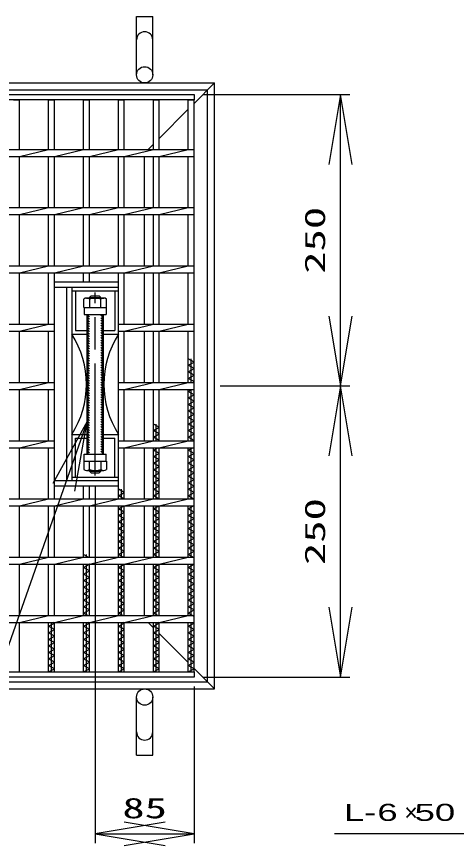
# Model space of a CAD drawing. Units: millimetres at full size, sheet at 1:8. Extents: x -1456 to 1389, y -1026 to 839.
# Drawn here: x -644 to -266, y -276 to 436 of the extents above; entities that cross this region are included whole.
import ezdxf
from ezdxf.enums import TextEntityAlignment as Align

# ---------------------------------------------------------------- set-up
doc = ezdxf.new("R2010")
doc.units = ezdxf.units.MM
doc.header["$LTSCALE"] = 8
doc.linetypes.add('CHAIN', pattern=[18.5, 12, -1.5, 3.5, -1.5])
doc.linetypes.add('DASHED', pattern=[7.5, 6, -1.5])
for name, color, linetype, lineweight in [('16', 3, 'Continuous', 25), ('17', 2, 'Continuous', 25), ('19', 6, 'Continuous', 25), ('22', 4, 'Continuous', 25)]:
    doc.layers.add(name, color=color, linetype=linetype, lineweight=lineweight)
doc.styles.add('ベクトル', font='')
doc.styles.add('ＭＳ ゴシック', font='')
doc.styles.get('ベクトル').set_extended_font_data('ベクトル')
doc.styles.get('ＭＳ ゴシック').set_extended_font_data('MS Gothic')

# ---------------------------------------------------------------- blocks, each defined once
blk = doc.blocks.new('open_arrow')
at = {"color": 0, "linetype": 'Continuous', "lineweight": -2}
blk.add_lwpolyline([(7.5, 1.25), (0, 0), (7.5, -1.25)], dxfattribs=at)

msp = doc.modelspace()

# ---------------------------------------------------------------- hatches: boundary and pattern name
at = {"layer": '17', "lineweight": 13}
h = msp.add_hatch(dxfattribs=at)
h.set_pattern_fill('USER', style=0, pattern_type=2)
h.set_pattern_definition([(135, (-114.1, 171.275), (-1.06066, -1.06066), [])])
h.paths.add_polyline_path([(-583, 59.923), (-583, 179.923), (-581, 179.923), (-581, 59.923)])
h = msp.add_hatch(dxfattribs=at)
h.set_pattern_fill('USER', style=0, pattern_type=2)
h.set_pattern_definition([(135, (-107.1, 171.275), (-1.06066, -1.06066), [])])
h.paths.add_polyline_path([(-571, 59.923), (-571, 179.923), (-569, 179.923), (-569, 59.923)])

# ---------------------------------------------------------------- linework, layer by layer
at = {"layer": '16'}
for p, q in [((-976, 368.5), (-491, 368.5)), ((-491, 364), (-976, 364)), ((-646, 364), (-641, 364)), ((-641, 321.5), (-641, 364)), ((-616, 321.5), (-616, 364)), ((-616, 364), (-611, 364)), ((-611, 321.5), (-611, 364)), ((-586, 321.5), (-586, 364)), ((-586, 364), (-581, 364)), ((-581, 321.5), (-581, 364)), ((-556, 321.5), (-556, 364)), ((-556, 364), (-551, 364)), ((-551, 321.5), (-551, 364)), ((-526, 321.5), (-526, 364)), ((-526, 364), (-521, 364)), ((-521, 321.5), (-521, 364)), ((-496, 321.5), (-496, 364)), ((-496, 364), (-491, 364)), ((-491, 368.5), (-491, 364)), ((-491, -127), (-491, 364)), ((-976, 321.5), (-491, 321.5)), ((-641, 315.5), (-616, 321.5)), ((-611, 315.5), (-586, 321.5)), ((-581, 315.5), (-556, 321.5)), ((-551, 315.5), (-526, 321.5)), ((-521, 315.5), (-496, 321.5)), ((-491, 315.5), (-491, 321.5)), ((-976, 315.5), (-491, 315.5)), ((-641, 271.5), (-641, 315.5)), ((-616, 271.5), (-616, 315.5)), ((-611, 271.5), (-611, 315.5)), ((-586, 271.5), (-586, 315.5)), ((-581, 271.5), (-581, 315.5)), ((-556, 271.5), (-556, 315.5)), ((-551, 271.5), (-551, 315.5)), ((-526, 271.5), (-526, 315.5)), ((-521, 271.5), (-521, 315.5)), ((-496, 271.5), (-496, 315.5)), ((-976, 271.5), (-491, 271.5)), ((-641, 265.5), (-616, 271.5)), ((-611, 265.5), (-586, 271.5)), ((-581, 265.5), (-556, 271.5)), ((-551, 265.5), (-526, 271.5)), ((-521, 265.5), (-496, 271.5)), ((-491, 265.5), (-491, 271.5)), ((-976, 265.5), (-491, 265.5)), ((-641, 221.5), (-641, 265.5)), ((-616, 221.5), (-616, 265.5)), ((-611, 221.5), (-611, 265.5)), ((-586, 221.5), (-586, 265.5)), ((-581, 221.5), (-581, 265.5)), ((-556, 221.5), (-556, 265.5)), ((-551, 221.5), (-551, 265.5)), ((-526, 221.5), (-526, 265.5)), ((-521, 221.5), (-521, 265.5)), ((-496, 221.5), (-496, 265.5)), ((-976, 221.5), (-491, 221.5)), ((-641, 215.5), (-616, 221.5)), ((-611, 215.5), (-586, 221.5)), ((-581, 215.5), (-556, 221.5)), ((-551, 215.5), (-526, 221.5)), ((-521, 215.5), (-496, 221.5)), ((-491, 215.5), (-491, 221.5)), ((-976, 215.5), (-491, 215.5)), ((-641, 171.5), (-641, 215.5)), ((-616, 171.5), (-616, 215.5)), ((-611, 21.5), (-611, 215.5)), ((-586, 207.423), (-586, 215.5)), ((-581, 207.423), (-581, 215.5)), ((-556, 21.5), (-556, 215.5)), ((-551, 171.5), (-551, 215.5)), ((-526, 171.5), (-526, 215.5)), ((-521, 171.5), (-521, 215.5)), ((-496, 171.5), (-496, 215.5)), ((-976, 171.5), (-611, 171.5)), ((-641, 165.5), (-616, 171.5)), ((-556, 171.5), (-491, 171.5)), ((-551, 165.5), (-526, 171.5)), ((-521, 165.5), (-496, 171.5)), ((-491, 165.5), (-491, 171.5)), ((-976, 165.5), (-611, 165.5)), ((-641, 121.5), (-641, 165.5)), ((-616, 121.5), (-616, 165.5)), ((-556, 165.5), (-491, 165.5)), ((-551, 121.5), (-551, 165.5)), ((-526, 121.5), (-526, 165.5)), ((-521, 121.5), (-521, 165.5)), ((-496, 121.5), (-496, 165.5)), ((-491, 139), (-496, 141.8)), ((-496, 136.2), (-491, 139)), ((-491, 133.4), (-496, 136.2)), ((-493.5, 121.5), (-493.5, 141.8)), ((-496, 130.6), (-491, 133.4)), ((-491, 127.8), (-496, 130.6)), ((-976, 121.5), (-611, 121.5)), ((-641, 115.5), (-616, 121.5)), ((-556, 121.5), (-491, 121.5)), ((-551, 115.5), (-526, 121.5)), ((-521, 115.5), (-496, 121.5)), ((-496, 125), (-491, 127.8)), ((-491, 122.2), (-496, 125)), ((-492.25, 121.5), (-491, 122.2)), ((-491, 115.5), (-491, 121.5)), ((-976, 115.5), (-611, 115.5)), ((-641, 71.5), (-641, 115.5)), ((-616, 71.5), (-616, 115.5)), ((-556, 115.5), (-491, 115.5)), ((-551, 71.5), (-551, 115.5)), ((-526, 71.5), (-526, 115.5)), ((-521, 71.5), (-521, 115.5)), ((-496, 71.5), (-496, 115.5)), ((-496, 113.8), (-492.964, 115.5)), ((-493.5, 71.5), (-493.5, 115.5)), ((-491, 111), (-496, 113.8)), ((-496, 108.2), (-491, 111)), ((-491, 105.4), (-496, 108.2)), ((-496, 102.6), (-491, 105.4)), ((-491, 99.8), (-496, 102.6)), ((-496, 97), (-491, 99.8)), ((-491, 94.2), (-496, 97)), ((-496, 91.4), (-491, 94.2)), ((-521, 83), (-526, 85.8)), ((-523.5, 71.5), (-523.5, 85.8)), ((-491, 88.6), (-496, 91.4)), ((-496, 85.8), (-491, 88.6)), ((-491, 83), (-496, 85.8)), ((-526, 80.2), (-521, 83)), ((-521, 77.4), (-526, 80.2)), ((-496, 80.2), (-491, 83)), ((-491, 77.4), (-496, 80.2)), ((-976, 71.5), (-611, 71.5)), ((-641, 65.5), (-616, 71.5)), ((-556, 71.5), (-491, 71.5)), ((-551, 65.5), (-526, 71.5)), ((-526, 74.6), (-521, 77.4)), ((-521, 71.8), (-526, 74.6)), ((-521.536, 71.5), (-521, 71.8)), ((-521, 65.5), (-496, 71.5)), ((-496, 74.6), (-491, 77.4)), ((-491, 71.8), (-496, 74.6)), ((-491.536, 71.5), (-491, 71.8)), ((-491, 65.5), (-491, 71.5)), ((-976, 65.5), (-611, 65.5)), ((-641, 21.5), (-641, 65.5)), ((-616, 21.5), (-616, 65.5)), ((-556, 65.5), (-491, 65.5)), ((-551, 21.5), (-551, 65.5)), ((-526, 21.5), (-526, 65.5)), ((-526, 63.4), (-522.25, 65.5)), ((-523.5, 21.5), (-523.5, 65.5)), ((-521, 21.5), (-521, 65.5)), ((-496, 21.5), (-496, 65.5)), ((-496, 63.4), (-492.25, 65.5)), ((-493.5, 21.5), (-493.5, 65.5)), ((-521, 60.6), (-526, 63.4)), ((-526, 57.8), (-521, 60.6)), ((-521, 55), (-526, 57.8)), ((-491, 60.6), (-496, 63.4)), ((-496, 57.8), (-491, 60.6)), ((-491, 55), (-496, 57.8)), ((-526, 52.2), (-521, 55)), ((-521, 49.4), (-526, 52.2)), ((-496, 52.2), (-491, 55)), ((-491, 49.4), (-496, 52.2)), ((-526, 46.6), (-521, 49.4)), ((-521, 43.8), (-526, 46.6)), ((-526, 41), (-521, 43.8)), ((-496, 46.6), (-491, 49.4)), ((-491, 43.8), (-496, 46.6)), ((-496, 41), (-491, 43.8)), ((-521, 38.2), (-526, 41)), ((-526, 35.4), (-521, 38.2)), ((-491, 38.2), (-496, 41)), ((-496, 35.4), (-491, 38.2)), ((-586, 21.5), (-586, 32.423)), ((-581, 21.5), (-581, 32.423)), ((-551, 27), (-556, 29.8)), ((-553.5, 21.5), (-553.5, 29.8)), ((-521, 32.6), (-526, 35.4)), ((-526, 29.8), (-521, 32.6)), ((-521, 27), (-526, 29.8)), ((-491, 32.6), (-496, 35.4)), ((-496, 29.8), (-491, 32.6)), ((-491, 27), (-496, 29.8)), ((-976, 21.5), (-491, 21.5)), ((-641, 15.5), (-616, 21.5)), ((-611, 15.5), (-586, 21.5)), ((-581, 15.5), (-556, 21.5)), ((-556, 24.2), (-551, 27)), ((-551.179, 21.5), (-556, 24.2)), ((-551, 15.5), (-526, 21.5)), ((-526, 24.2), (-521, 27)), ((-521.179, 21.5), (-526, 24.2)), ((-521, 15.5), (-496, 21.5)), ((-496, 24.2), (-491, 27)), ((-491, 21.4), (-496, 24.2)), ((-491, 15.5), (-491, 21.5)), ((-976, 15.5), (-491, 15.5)), ((-641, -28.5), (-641, 15.5)), ((-616, -28.5), (-616, 15.5)), ((-611, -28.5), (-611, 15.5)), ((-586, -28.5), (-586, 15.5)), ((-581, -28.5), (-581, 15.5)), ((-556, -28.5), (-556, 15.5)), ((-556, 13), (-551.536, 15.5)), ((-553.5, -28.5), (-553.5, 15.5)), ((-551, -28.5), (-551, 15.5)), ((-526, -28.5), (-526, 15.5)), ((-526, 13), (-521.536, 15.5)), ((-523.5, -28.5), (-523.5, 15.5)), ((-521, -28.5), (-521, 15.5)), ((-496, -28.5), (-496, 15.5)), ((-496, 13), (-491.536, 15.5)), ((-493.5, -28.5), (-493.5, 15.5)), ((-551, 10.2), (-556, 13)), ((-556, 7.4), (-551, 10.2)), ((-551, 4.6), (-556, 7.4)), ((-521, 10.2), (-526, 13)), ((-526, 7.4), (-521, 10.2)), ((-521, 4.6), (-526, 7.4)), ((-491, 10.2), (-496, 13)), ((-496, 7.4), (-491, 10.2)), ((-491, 4.6), (-496, 7.4)), ((-556, 1.8), (-551, 4.6)), ((-551, -1), (-556, 1.8)), ((-526, 1.8), (-521, 4.6)), ((-521, -1), (-526, 1.8)), ((-496, 1.8), (-491, 4.6)), ((-491, -1), (-496, 1.8)), ((-556, -3.8), (-551, -1)), ((-551, -6.6), (-556, -3.8)), ((-556, -9.4), (-551, -6.6)), ((-526, -3.8), (-521, -1)), ((-521, -6.6), (-526, -3.8)), ((-526, -9.4), (-521, -6.6)), ((-496, -3.8), (-491, -1)), ((-491, -6.6), (-496, -3.8)), ((-496, -9.4), (-491, -6.6)), ((-551, -12.2), (-556, -9.4)), ((-556, -15), (-551, -12.2)), ((-521, -12.2), (-526, -9.4)), ((-526, -15), (-521, -12.2)), ((-491, -12.2), (-496, -9.4)), ((-496, -15), (-491, -12.2)), ((-551, -17.8), (-556, -15)), ((-556, -20.6), (-551, -17.8)), ((-551, -23.4), (-556, -20.6)), ((-521, -17.8), (-526, -15)), ((-526, -20.6), (-521, -17.8)), ((-521, -23.4), (-526, -20.6)), ((-491, -17.8), (-496, -15)), ((-496, -20.6), (-491, -17.8)), ((-491, -23.4), (-496, -20.6)), ((-581.893, -28.5), (-586, -26.2)), ((-583.5, -28.5), (-583.5, -26.2)), ((-556, -26.2), (-551, -23.4)), ((-551.893, -28.5), (-556, -26.2)), ((-526, -26.2), (-521, -23.4)), ((-521.893, -28.5), (-526, -26.2)), ((-496, -26.2), (-491, -23.4)), ((-491, -29), (-496, -26.2)), ((-976, -28.5), (-491, -28.5)), ((-976, -34.5), (-491, -34.5)), ((-641, -34.5), (-616, -28.5)), ((-641, -78.5), (-641, -34.5)), ((-616, -78.5), (-616, -34.5)), ((-611, -34.5), (-586, -28.5)), ((-611, -78.5), (-611, -34.5)), ((-586, -78.5), (-586, -34.5)), ((-586, -37.4), (-581, -34.6)), ((-583.5, -78.5), (-583.5, -34.5)), ((-581, -34.6), (-581.179, -34.5)), ((-581, -34.5), (-556, -28.5)), ((-581, -78.5), (-581, -34.5)), ((-556, -78.5), (-556, -34.5)), ((-556, -37.4), (-551, -34.6)), ((-553.5, -78.5), (-553.5, -34.5)), ((-551, -34.6), (-551.179, -34.5)), ((-551, -34.5), (-526, -28.5)), ((-551, -78.5), (-551, -34.5)), ((-526, -78.5), (-526, -34.5)), ((-526, -37.4), (-521, -34.6)), ((-523.5, -78.5), (-523.5, -34.5)), ((-521, -34.6), (-521.179, -34.5)), ((-521, -34.5), (-496, -28.5)), ((-521, -78.5), (-521, -34.5)), ((-496, -78.5), (-496, -34.5)), ((-496, -37.4), (-491, -34.6)), ((-493.5, -78.5), (-493.5, -34.5)), ((-491, -34.6), (-491.179, -34.5)), ((-491, -34.5), (-491, -28.5)), ((-581, -40.2), (-586, -37.4)), ((-586, -43), (-581, -40.2)), ((-551, -40.2), (-556, -37.4)), ((-556, -43), (-551, -40.2)), ((-521, -40.2), (-526, -37.4)), ((-526, -43), (-521, -40.2)), ((-491, -40.2), (-496, -37.4)), ((-496, -43), (-491, -40.2)), ((-581, -45.8), (-586, -43)), ((-586, -48.6), (-581, -45.8)), ((-581, -51.4), (-586, -48.6)), ((-551, -45.8), (-556, -43)), ((-556, -48.6), (-551, -45.8)), ((-551, -51.4), (-556, -48.6)), ((-521, -45.8), (-526, -43)), ((-526, -48.6), (-521, -45.8)), ((-521, -51.4), (-526, -48.6)), ((-491, -45.8), (-496, -43)), ((-496, -48.6), (-491, -45.8)), ((-491, -51.4), (-496, -48.6)), ((-586, -54.2), (-581, -51.4)), ((-581, -57), (-586, -54.2)), ((-556, -54.2), (-551, -51.4)), ((-551, -57), (-556, -54.2)), ((-526, -54.2), (-521, -51.4)), ((-521, -57), (-526, -54.2)), ((-496, -54.2), (-491, -51.4)), ((-491, -57), (-496, -54.2)), ((-586, -59.8), (-581, -57)), ((-581, -62.6), (-586, -59.8)), ((-586, -65.4), (-581, -62.6)), ((-556, -59.8), (-551, -57)), ((-551, -62.6), (-556, -59.8)), ((-556, -65.4), (-551, -62.6)), ((-526, -59.8), (-521, -57)), ((-521, -62.6), (-526, -59.8)), ((-526, -65.4), (-521, -62.6)), ((-496, -59.8), (-491, -57)), ((-491, -62.6), (-496, -59.8)), ((-496, -65.4), (-491, -62.6)), ((-581, -68.2), (-586, -65.4)), ((-586, -71), (-581, -68.2)), ((-581, -73.8), (-586, -71)), ((-551, -68.2), (-556, -65.4)), ((-556, -71), (-551, -68.2)), ((-551, -73.8), (-556, -71)), ((-521, -68.2), (-526, -65.4)), ((-526, -71), (-521, -68.2)), ((-521, -73.8), (-526, -71)), ((-491, -68.2), (-496, -65.4)), ((-496, -71), (-491, -68.2)), ((-491, -73.8), (-496, -71)), ((-586, -76.6), (-581, -73.8)), ((-582.607, -78.5), (-586, -76.6)), ((-556, -76.6), (-551, -73.8)), ((-552.607, -78.5), (-556, -76.6)), ((-526, -76.6), (-521, -73.8)), ((-522.607, -78.5), (-526, -76.6)), ((-496, -76.6), (-491, -73.8)), ((-491, -79.4), (-496, -76.6)), ((-976, -78.5), (-491, -78.5)), ((-976, -84.5), (-491, -84.5)), ((-641, -84.5), (-616, -78.5)), ((-641, -127), (-641, -84.5)), ((-616, -127), (-616, -84.5)), ((-616, -87.8), (-611, -85)), ((-613.5, -127), (-613.5, -84.5)), ((-611, -85), (-611.893, -84.5)), ((-611, -84.5), (-586, -78.5)), ((-611, -127), (-611, -84.5)), ((-586, -127), (-586, -84.5)), ((-586, -87.8), (-581, -85)), ((-583.5, -127), (-583.5, -84.5)), ((-581, -85), (-581.893, -84.5)), ((-581, -84.5), (-556, -78.5)), ((-581, -127), (-581, -84.5)), ((-556, -127), (-556, -84.5)), ((-556, -87.8), (-551, -85)), ((-553.5, -127), (-553.5, -84.5)), ((-551, -85), (-551.893, -84.5)), ((-551, -84.5), (-526, -78.5)), ((-551, -127), (-551, -84.5)), ((-526, -127), (-526, -84.5)), ((-526, -87.8), (-521, -85)), ((-523.5, -127), (-523.5, -84.5)), ((-521, -85), (-521.893, -84.5)), ((-521, -84.5), (-496, -78.5)), ((-521, -127), (-521, -84.5)), ((-496, -127), (-496, -84.5)), ((-496, -87.8), (-491, -85)), ((-493.5, -127), (-493.5, -84.5)), ((-491, -85), (-491.893, -84.5)), ((-491, -84.5), (-491, -78.5)), ((-611, -90.6), (-616, -87.8)), ((-616, -93.4), (-611, -90.6)), ((-581, -90.6), (-586, -87.8)), ((-586, -93.4), (-581, -90.6)), ((-551, -90.6), (-556, -87.8)), ((-556, -93.4), (-551, -90.6)), ((-521, -90.6), (-526, -87.8)), ((-526, -93.4), (-521, -90.6)), ((-491, -90.6), (-496, -87.8)), ((-496, -93.4), (-491, -90.6)), ((-611, -96.2), (-616, -93.4)), ((-616, -99), (-611, -96.2)), ((-611, -101.8), (-616, -99)), ((-581, -96.2), (-586, -93.4)), ((-586, -99), (-581, -96.2)), ((-581, -101.8), (-586, -99)), ((-551, -96.2), (-556, -93.4)), ((-556, -99), (-551, -96.2)), ((-551, -101.8), (-556, -99)), ((-521, -96.2), (-526, -93.4)), ((-526, -99), (-521, -96.2)), ((-521, -101.8), (-526, -99)), ((-491, -96.2), (-496, -93.4)), ((-496, -99), (-491, -96.2)), ((-491, -101.8), (-496, -99)), ((-616, -104.6), (-611, -101.8)), ((-611, -107.4), (-616, -104.6)), ((-586, -104.6), (-581, -101.8)), ((-581, -107.4), (-586, -104.6)), ((-556, -104.6), (-551, -101.8)), ((-551, -107.4), (-556, -104.6)), ((-526, -104.6), (-521, -101.8)), ((-521, -107.4), (-526, -104.6)), ((-496, -104.6), (-491, -101.8)), ((-491, -107.4), (-496, -104.6)), ((-616, -110.2), (-611, -107.4)), ((-611, -113), (-616, -110.2)), ((-616, -115.8), (-611, -113)), ((-586, -110.2), (-581, -107.4)), ((-581, -113), (-586, -110.2)), ((-586, -115.8), (-581, -113)), ((-556, -110.2), (-551, -107.4)), ((-551, -113), (-556, -110.2)), ((-556, -115.8), (-551, -113)), ((-526, -110.2), (-521, -107.4)), ((-521, -113), (-526, -110.2)), ((-526, -115.8), (-521, -113)), ((-496, -110.2), (-491, -107.4)), ((-491, -113), (-496, -110.2)), ((-496, -115.8), (-491, -113)), ((-611, -118.6), (-616, -115.8)), ((-616, -121.4), (-611, -118.6)), ((-581, -118.6), (-586, -115.8)), ((-586, -121.4), (-581, -118.6)), ((-551, -118.6), (-556, -115.8)), ((-556, -121.4), (-551, -118.6)), ((-521, -118.6), (-526, -115.8)), ((-526, -121.4), (-521, -118.6)), ((-491, -118.6), (-496, -115.8)), ((-496, -121.4), (-491, -118.6)), ((-976, -127), (-491, -127)), ((-646, -127), (-641, -127)), ((-611, -124.2), (-616, -121.4)), ((-616, -127), (-611, -124.2)), ((-616, -127), (-611, -127)), ((-581, -124.2), (-586, -121.4)), ((-586, -127), (-581, -124.2)), ((-586, -127), (-581, -127)), ((-551, -124.2), (-556, -121.4)), ((-556, -127), (-551, -124.2)), ((-556, -127), (-551, -127)), ((-521, -124.2), (-526, -121.4)), ((-526, -127), (-521, -124.2)), ((-526, -127), (-521, -127)), ((-491, -124.2), (-496, -121.4)), ((-496, -127), (-491, -124.2)), ((-496, -127), (-491, -127)), ((-491, -127), (-491, -131.5)), ((-491, -131.5), (-976, -131.5))]:
    msp.add_line(p, q, dxfattribs=at)
at = {"layer": '17', "color": 3}
for p, q in [((-556, 207.423), (-611, 207.423)), ((-556, 202.923), (-611, 202.923)), ((-600.5, 202.923), (-600.5, 36.923)), ((-596, 202.923), (-596, 36.923)), ((-556, 199.723), (-596, 199.723)), ((-556, 162.923), (-556, 202.923)), ((-556, 36.923), (-556, 76.923)), ((-556, 36.923), (-611, 36.923)), ((-596, 40.123), (-556, 40.123)), ((-556, 32.423), (-611, 32.423))]:
    msp.add_line(p, q, dxfattribs=at)
at = {"layer": '17', "color": 3, "linetype": 'DASHED'}
for p, q in [((-592.8, 199.723), (-592.8, 166.123)), ((-559.2, 199.723), (-559.2, 166.123)), ((-592.8, 166.123), (-583, 166.123)), ((-569, 166.123), (-559.2, 166.123)), ((-596, 162.923), (-583, 162.923)), ((-569, 162.923), (-556, 162.923)), ((-596, 76.923), (-583, 76.923)), ((-592.8, 40.123), (-592.8, 73.723)), ((-592.8, 73.723), (-583, 73.723)), ((-569, 76.923), (-556, 76.923)), ((-569, 73.723), (-559.2, 73.723)), ((-559.2, 40.123), (-559.2, 73.723))]:
    msp.add_line(p, q, dxfattribs=at)
at = {"layer": '17'}
for p, q in [((-585.815, 185.923), (-585.815, 193.02)), ((-583.361, 193.923), (-568.639, 193.923)), ((-581, 194.423), (-579.5, 195.923)), ((-581, 193.923), (-581, 194.423)), ((-581, 194.423), (-571, 194.423)), ((-580.907, 193.02), (-580.907, 185.923)), ((-580.188, 193.923), (-580.188, 195.235)), ((-579.5, 195.923), (-572.5, 195.923)), ((-571, 194.423), (-572.5, 195.923)), ((-571.812, 193.923), (-571.812, 195.235)), ((-571.093, 185.923), (-571.093, 193.02)), ((-571, 193.923), (-571, 194.423)), ((-566.185, 185.923), (-566.185, 193.02)), ((-585.815, 185.923), (-566.185, 185.923)), ((-585.5, 185.923), (-566.5, 185.923)), ((-585.5, 185.923), (-585.5, 179.923)), ((-566.5, 185.923), (-566.5, 179.923)), ((-585.5, 179.923), (-566.5, 179.923)), ((-582, 59.923), (-582, 179.923)), ((-570, 179.923), (-570, 59.923)), ((-585.5, 59.923), (-566.5, 59.923)), ((-585.5, 53.923), (-585.5, 59.923)), ((-566.5, 53.923), (-566.5, 59.923)), ((-585.815, 53.923), (-585.815, 46.827)), ((-585.815, 53.923), (-566.185, 53.923)), ((-585.5, 53.923), (-566.5, 53.923)), ((-580.907, 46.827), (-580.907, 53.923)), ((-571.093, 53.923), (-571.093, 46.827)), ((-566.185, 53.923), (-566.185, 46.827)), ((-583.361, 45.923), (-568.639, 45.923)), ((-581, 45.923), (-581, 45.423)), ((-581, 45.423), (-571, 45.423)), ((-581, 45.423), (-579.5, 43.923)), ((-580.188, 45.923), (-580.188, 44.611)), ((-579.5, 43.923), (-572.5, 43.923)), ((-571, 45.423), (-572.5, 43.923)), ((-571.812, 45.923), (-571.812, 44.611)), ((-571, 45.923), (-571, 45.423))]:
    msp.add_line(p, q, dxfattribs=at)
at = {"layer": '17', "color": 33, "linetype": 'CHAIN'}
msp.add_line((-576, 41.642), (-576, 198.805), dxfattribs=at)
at = {"layer": '17', "color": 7}
for p, q in [((-583, 59.923), (-583, 179.923)), ((-569, 179.923), (-569, 59.923))]:
    msp.add_line(p, q, dxfattribs=at)
at = {"layer": '17'}
for centre, radius, start, end in [((-583.361, 190.139), 3.784, 49.5701, 130.4299), ((-576, 180.144), 13.779, 69.13594, 110.86406), ((-568.639, 190.139), 3.784, 49.5701, 130.4299), ((-583.361, 49.707), 3.784, 229.5701, 310.4299), ((-576, 59.702), 13.779, 249.13594, 290.86406), ((-568.639, 49.707), 3.784, 229.5701, 310.4299)]:
    msp.add_arc(centre, radius, start, end, dxfattribs=at)
at = {"layer": '17', "color": 3}
for centre, start, end in [((-663.71, 119.923), 327.58195, 32.41805), ((-488.29, 119.923), 147.58195, 212.41805)]:
    msp.add_arc(centre, 80.21, start, end, dxfattribs=at)
at = {"layer": '19'}
for p, q in [((-540.5, 385.5), (-540.5, 435.5)), ((-540.5, 435.5), (-526.5, 435.5)), ((-526.5, 385.5), (-526.5, 435.5)), ((-993.5, 378.5), (-473.5, 378.5)), ((-491, 361), (-473.5, 378.5)), ((-473.5, -141.5), (-473.5, 378.5)), ((-987.5, 372.5), (-479.5, 372.5)), ((-479.5, -135.5), (-479.5, 372.5)), ((-521, 331), (-496, 356)), ((-530.5, 321.5), (-526, 326)), ((-533.5, 271.5), (-533.5, 315.5)), ((-533.5, 221.5), (-533.5, 265.5)), ((-533.5, 171.5), (-533.5, 215.5)), ((-533.5, 121.5), (-533.5, 165.5)), ((-533.5, 71.5), (-533.5, 115.5)), ((-533.5, 21.5), (-533.5, 65.5)), ((-533.5, -28.5), (-533.5, 15.5)), ((-533.5, -78.5), (-533.5, -34.5)), ((-526, -89), (-530.5, -84.5)), ((-496, -119), (-521, -94)), ((-473.5, -141.5), (-491, -124)), ((-993.5, -141.5), (-473.5, -141.5)), ((-987.5, -135.5), (-479.5, -135.5)), ((-540.5, -198.5), (-540.5, -148.5)), ((-526.5, -198.5), (-526.5, -148.5)), ((-540.5, -198.5), (-526.5, -198.5))]:
    msp.add_line(p, q, dxfattribs=at)
for centre in [(-533.5, 385.5), (-533.5, -148.5)]:
    msp.add_circle(centre, 7, dxfattribs=at)
for centre, start, end in [((-533.5, 415.5), 0, 180), ((-533.5, -178.5), 180, 0)]:
    msp.add_arc(centre, 7, start, end, dxfattribs=at)
at = {"layer": '22'}
for p, q in [((-483, 368.5), (-357.261, 368.5)), ((-365.261, 118.5), (-365.261, 368.5)), ((-468.661, 118.5), (-357.261, 118.5)), ((-468.661, 118.5), (-357.261, 118.5)), ((-365.261, -131.5), (-365.261, 118.5)), ((-576, 32.123), (-576, -273.864)), ((-483, -131.5), (-357.261, -131.5)), ((-491, -139.5), (-491, -273.864)), ((-576, -265.864), (-491, -265.864)), ((-370.429, -265.5), (-210.429, -265.5))]:
    msp.add_line(p, q, dxfattribs=at)
msp.add_lwpolyline([(-583, 87.982), (-699.213, -242.026), (-849.613, -242.026)], dxfattribs=at)

# ---------------------------------------------------------------- block references
at = {"layer": '22', "xscale": 8, "yscale": 8}
for p, rotation in [((-365.261, 368.5), 270), ((-365.261, 118.5), 90), ((-365.261, 118.5), 270), ((-583, 87.982), 250.6), ((-365.261, -131.5), 90), ((-491, -265.864), 180)]:
    msp.add_blockref('open_arrow', p, dxfattribs=dict(at, rotation=rotation))
msp.add_blockref('open_arrow', (-576, -265.864), dxfattribs=at)

# ---------------------------------------------------------------- texts
at = {"layer": '22', "style": 'ＭＳ ゴシック', "width": 1.6}
for p in [(-373.261, 243.5), (-373.261, -6.5)]:
    msp.add_text('250', height=17.6, rotation=90, dxfattribs=at).set_placement(p, align=Align.BOTTOM_CENTER)
msp.add_text('85', height=17.6, dxfattribs=at).set_placement((-533.5, -257.864), align=Align.BOTTOM_CENTER)
at = {"layer": '22', "color": 2, "style": 'ベクトル', "width": 1.6}
for s, p in [('L-', (-362.429, -247.5)), (' 6 ', (-342.429, -247.5)), (' 50 ', (-310.429, -247.5))]:
    msp.add_text(s, height=14.66, dxfattribs=at).set_placement(p, align=Align.MIDDLE_LEFT)
at = {"layer": '22', "color": 2, "style": 'ベクトル'}
msp.add_text('×', height=14.66, dxfattribs=at).set_placement((-310.429, -247.5), align=Align.MIDDLE_LEFT)

doc.saveas('drawing.dxf')
